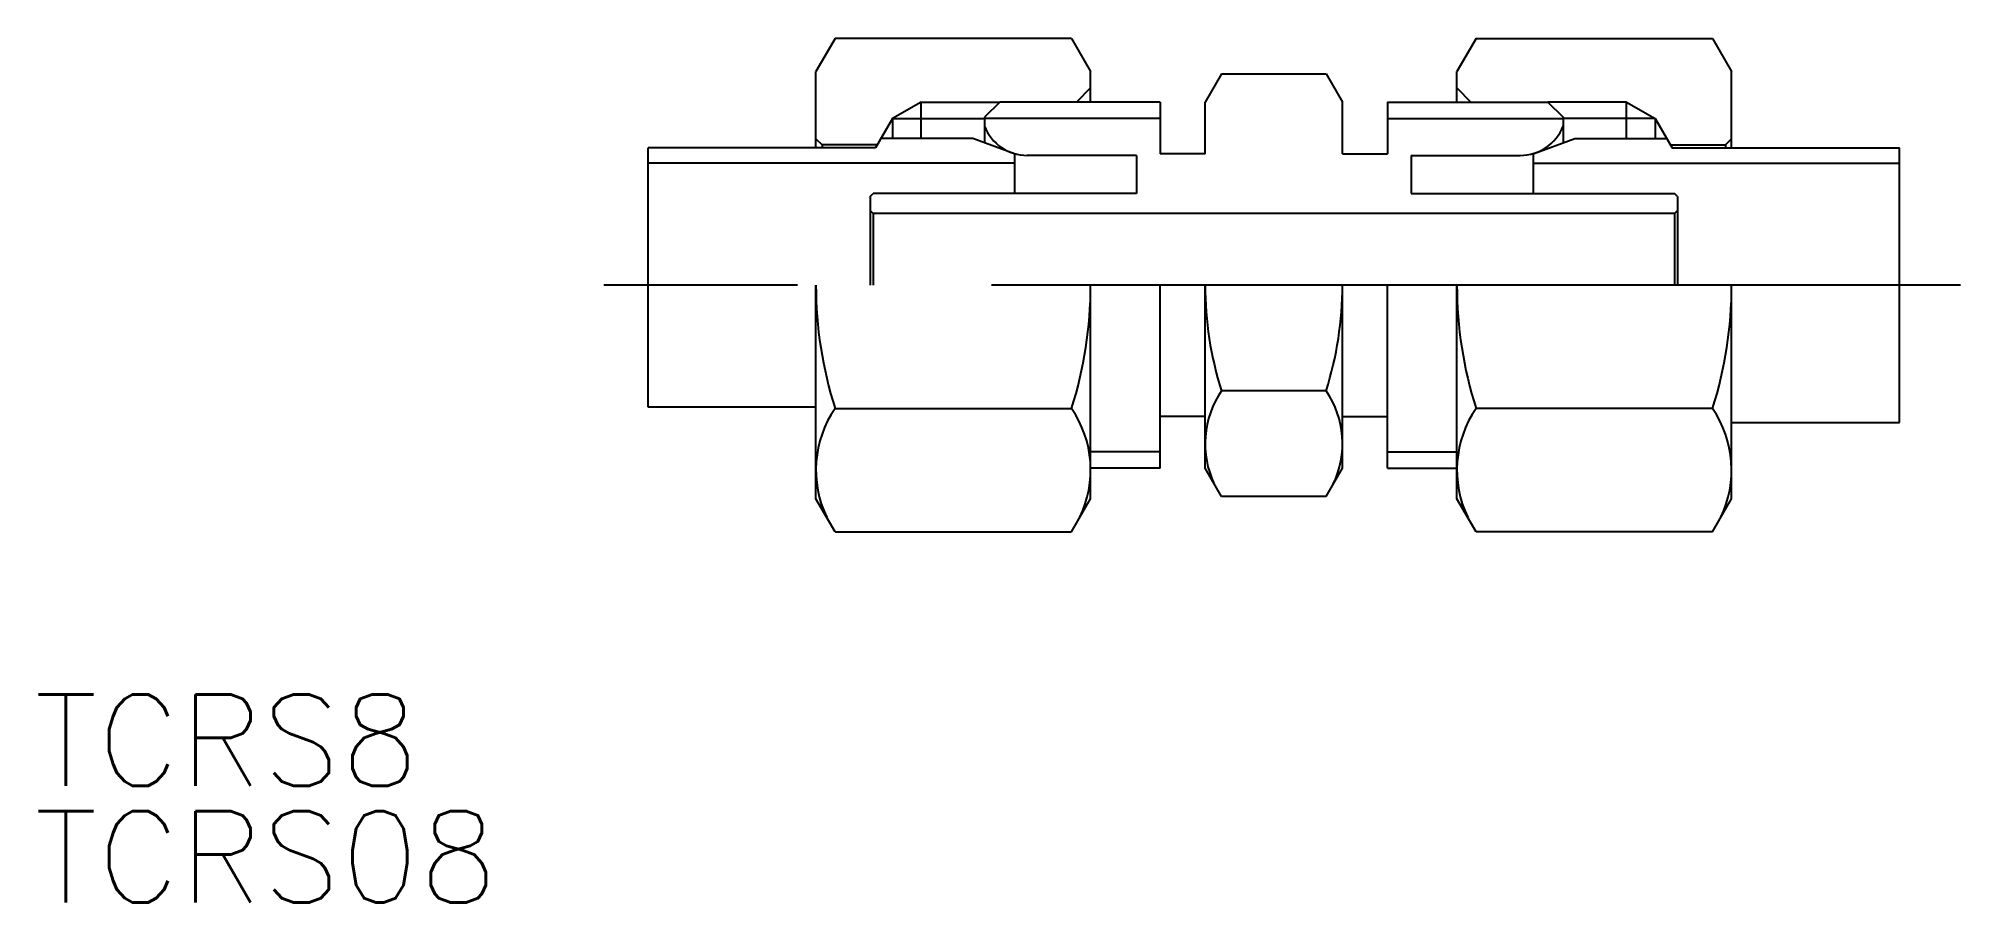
# Model space of a CAD drawing. Extents: x -20 to 43, y -20.2 to 8.1.
import ezdxf

# ---------------------------------------------------------------- set-up
doc = ezdxf.new("R2010")
doc.units = 0
doc.linetypes.add('CENTER', pattern=[50.8, 31.75, -6.35, 6.35, -6.35])
doc.layers.get('0').update_dxf_attribs({"linetype": 'CONTINUOUS'})
doc.layers.add('CENTER', color=1, linetype='CENTER')
doc.styles.get("Standard").update_dxf_attribs({"font": 'txt.shx', "height": 3, "bigfont": 'bigfont.shx'})

msp = doc.modelspace()

# ---------------------------------------------------------------- linework, layer by layer
at = {"color": 7, "linetype": 'CONTINUOUS'}
for p, q in [((6.125, 8.083), (5.5, 7)), ((13.875, 8.083), (6.125, 8.083)), ((13.875, 8.083), (14.5, 7)), ((27.125, 8.083), (26.5, 7)), ((27.125, 8.083), (34.875, 8.083)), ((34.875, 8.083), (35.5, 7)), ((5.5, 4.5), (5.5, 7)), ((14.5, 6), (14.5, 7)), ((18.786, 6.928), (18.25, 6)), ((18.786, 6.928), (22.214, 6.928)), ((22.214, 6.928), (22.75, 6)), ((26.5, 6), (26.5, 7)), ((35.5, 4.5), (35.5, 7)), ((14.5, 6.459), (14.041, 6)), ((26.5, 6.459), (26.958, 6)), ((8.942, 4.8), (8.942, 6)), ((11.523, 6), (11.023, 5.5)), ((16.773, 6), (11.523, 6)), ((16.773, 6), (16.773, 4.3)), ((18.25, 4.3), (18.25, 6)), ((22.75, 4.3), (22.75, 6)), ((24.227, 6), (29.477, 6)), ((24.227, 6), (24.227, 4.3)), ((29.477, 6), (29.977, 5.5)), ((32.058, 4.8), (32.058, 6)), ((8.004, 5.458), (7.45, 4.5)), ((8.004, 5.458), (11.023, 5.458)), ((8.004, 5.458), (8.004, 4.8)), ((11.023, 5.5), (11.023, 4.659)), ((29.977, 5.5), (29.977, 4.659)), ((32.996, 5.458), (29.977, 5.458)), ((32.996, 5.458), (33.55, 4.5)), ((32.996, 5.458), (32.996, 4.8)), ((7.45, 4.5), (0, 4.5)), ((0, -4), (0, 4.5)), ((5.5, 4.794), (5.7, 4.594)), ((5.7, 4.594), (5.7, 4.5)), ((7.504, 4.594), (5.7, 4.594)), ((10.636, 4.8), (7.624, 4.8)), ((12, 4.304), (10.636, 4.8)), ((29, 4.304), (30.364, 4.8)), ((30.364, 4.8), (33.376, 4.8)), ((33.496, 4.594), (35.3, 4.594)), ((33.55, 4.5), (41, 4.5)), ((35.5, 4.794), (35.3, 4.594)), ((35.3, 4.594), (35.3, 4.5)), ((41, -4.5), (41, 4.5)), ((12, 4), (0, 4)), ((12, 4.304), (12, 3)), ((16, 4.25), (12.423, 4.25)), ((16, 4.25), (16, 3)), ((18.25, 4.3), (16.773, 4.3)), ((22.75, 4.3), (24.227, 4.3)), ((25, 4.25), (28.577, 4.25)), ((25, 4.25), (25, 3)), ((29, 4.304), (29, 3)), ((29, 4), (41, 4)), ((7.273, 2.9), (7.373, 3)), ((7.273, 2.9), (7.273, 0)), ((16, 3), (7.373, 3)), ((25, 3), (33.627, 3)), ((33.727, 2.9), (33.627, 3)), ((33.727, 2.9), (33.727, 0)), ((7.273, 2.45), (7.373, 2.35)), ((33.627, 2.35), (7.373, 2.35)), ((7.373, 2.35), (7.373, 0)), ((33.727, 2.45), (33.627, 2.35)), ((33.627, 2.35), (33.627, 0)), ((5.5, -7), (5.5, 0)), ((14.5, -7), (14.5, 0)), ((16.773, -6), (16.773, 0)), ((18.25, -6), (18.25, 0)), ((22.75, -6), (22.75, 0)), ((24.227, -6), (24.227, 0)), ((26.5, -7), (26.5, 0)), ((35.5, -7), (35.5, 0)), ((22.214, -3.464), (18.786, -3.464)), ((5.5, -4), (0, -4)), ((6.125, -4.041), (13.875, -4.041)), ((18.25, -4.3), (16.773, -4.3)), ((22.75, -4.3), (24.227, -4.3)), ((34.875, -4.041), (27.125, -4.041)), ((35.5, -4.5), (41, -4.5)), ((16.773, -6), (14.5, -6)), ((18.786, -6.928), (18.25, -6)), ((22.214, -6.928), (22.75, -6)), ((24.227, -6), (26.5, -6)), ((6.125, -8.083), (5.5, -7)), ((13.875, -8.083), (14.5, -7)), ((22.214, -6.928), (18.786, -6.928)), ((27.125, -8.083), (26.5, -7)), ((34.875, -8.083), (35.5, -7)), ((6.125, -8.083), (13.875, -8.083)), ((34.875, -8.083), (27.125, -8.083))]:
    msp.add_line(p, q, dxfattribs=at)
at = {"color": 3, "linetype": 'CONTINUOUS'}
for p, q in [((8.942, 6), (8.004, 5.458)), ((8.942, 6), (11.523, 6)), ((32.058, 6), (29.477, 6)), ((32.058, 6), (32.996, 5.458)), ((16.773, 5.458), (11.023, 5.458)), ((24.227, 5.458), (29.977, 5.458)), ((16.773, -5.458), (14.5, -5.458)), ((24.227, -5.458), (26.5, -5.458))]:
    msp.add_line(p, q, dxfattribs=at)
at = {"color": 7, "linetype": 'CONTINUOUS'}
for centre, radius, start, end in [((12.423, 5.75), 1.5, 201.03947, 270), ((28.577, 5.75), 1.5, 270, 338.96053), ((18.875, 0), 13.375, 180, 197.58795), ((1.125, 0), 13.375, 342.41205, 360), ((29.714, 0), 11.464, 180, 197.58795), ((11.286, 0), 11.464, 342.41205, 0), ((39.875, 0), 13.375, 180, 197.58795), ((22.125, 0), 13.375, 342.41205, 0), ((21.317, -5.196), 3.067, 145.61575, 205.61575), ((19.683, -5.196), 3.067, 334.38425, 34.38425), ((9.078, -6.062), 3.578, 145.61575, 205.61575), ((10.922, -6.062), 3.578, 334.38425, 34.38425), ((30.078, -6.062), 3.578, 145.61575, 205.61575), ((31.922, -6.062), 3.578, 334.38425, 34.38425)]:
    msp.add_arc(centre, radius, start, end, dxfattribs=at)
at = {"layer": 'CENTER', "color": 1, "linetype": 'CENTER'}
msp.add_line((43, 0), (-2, 0), dxfattribs=at)

# ---------------------------------------------------------------- texts
at = {"color": 7, "linetype": 'CONTINUOUS'}
for s, p in [('TCRS8', (-20.102, -16.41)), ('TCRS08', (-20.102, -20.232))]:
    msp.add_text(s, height=3, dxfattribs=at).set_placement(p)

doc.saveas('drawing.dxf')
